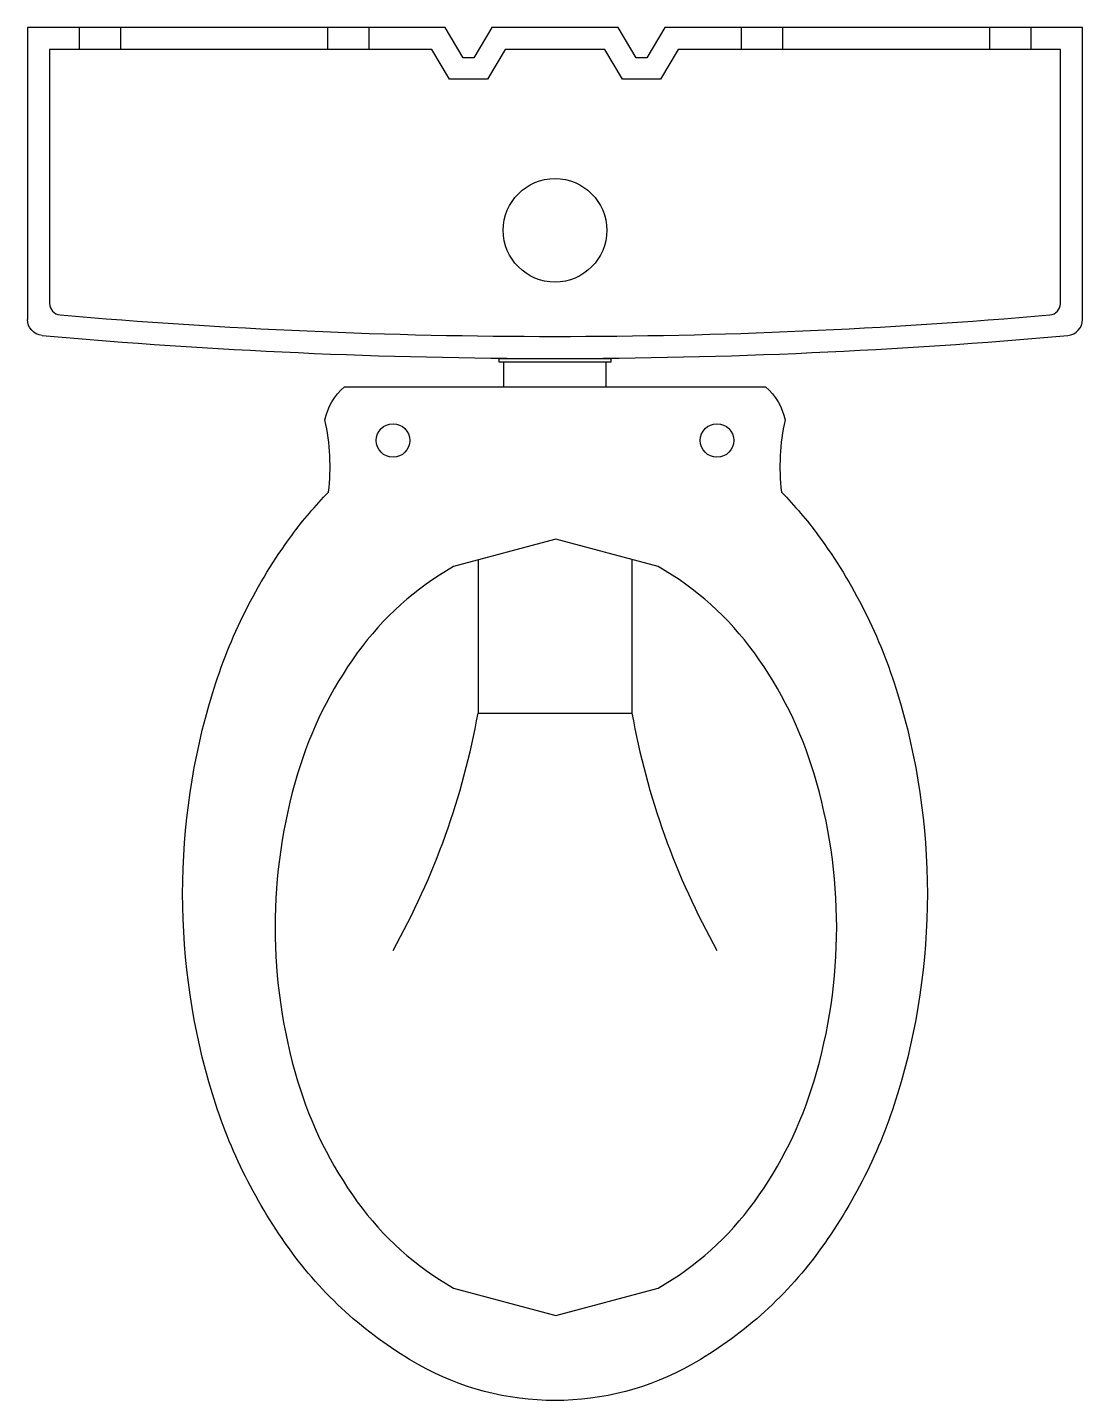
# Model space of a CAD drawing. Header units: metres. Extents: x -0.255 to 0.255, y -0.664 to 0.
import ezdxf

# ---------------------------------------------------------------- set-up
doc = ezdxf.new("R2010")
doc.units = ezdxf.units.M

msp = doc.modelspace()

# ---------------------------------------------------------------- linework, layer by layer
for p, q in [((-0.02475, -0.17397), (-0.02475, -0.1618)), ((0.02475, -0.17397), (0.02475, -0.1618))]:
    msp.add_line(p, q)
for points in [[(-0.24792, -0.14889, 0.022288), (0, -0.16, 0.022288), (0.24792, -0.14889, 0.388278), (0.255, -0.14115), (0.255, 0), (0.05312, 0), (0.04437, -0.01462), (0.03927, -0.01462), (0.03052, 0), (-0.03052, 0), (-0.03927, -0.01462), (-0.04437, -0.01462), (-0.05312, 0), (-0.255, 0), (-0.255, -0.14115)], [(0, -0.14935, 0.02159), (0.23927, -0.13896, 0.389081), (0.2443, -0.13347), (0.2443, -0.0107), (0.05954, -0.0107), (0.05096, -0.02503), (0.03268, -0.02503), (0.02411, -0.0107), (-0.02411, -0.0107), (-0.03268, -0.02503), (-0.05096, -0.02503), (-0.05954, -0.0107), (-0.2443, -0.0107), (-0.2443, -0.13347)], [(-0.24792, -0.14889, -0.388278), (-0.255, -0.14115, -0.388278)]]:
    msp.add_lwpolyline(points, format="xyb")
for points in [[(-0.23, 0), (-0.23, -0.0107)], [(-0.21, 0), (-0.21, -0.0107)], [(-0.11, 0), (-0.11, -0.0107)], [(-0.09, 0), (-0.09, -0.0107)], [(0.09, 0), (0.09, -0.0107)], [(0.11, 0), (0.11, -0.0107)], [(0.21, 0), (0.21, -0.0107)], [(0.23, 0), (0.23, -0.0107)], [(-0.03719, -0.25743), (-0.03719, -0.33148)], [(0.03719, -0.25721), (0.03719, -0.33148)], [(-0.03719, -0.33148), (0.03719, -0.33148)]]:
    msp.add_lwpolyline(points)
msp.add_lwpolyline([(0.02691, -0.16), (0.02691, -0.1618), (0, -0.1618), (-0.02691, -0.1618), (-0.02691, -0.16), (0, -0.16)], close=True)
for points in [[(-0.1018, -0.17379), (0.1018, -0.17379, -0.167003), (0.11121, -0.18974, 0.085706), (0.10947, -0.22458, -0.035259), (0.12728, -0.24555, -0.084756), (0.1656, -0.32202, -0.073988), (0.18, -0.41879, -0.073988), (0.1656, -0.51555, -0.084756), (0.12728, -0.59203, -0.106347), (0.06581, -0.64651, -0.129052), (0, -0.66379, -0.129052), (-0.06581, -0.64651, -0.106347), (-0.12728, -0.59203, -0.084756), (-0.1656, -0.51555, -0.073988), (-0.18, -0.41879, -0.073988), (-0.1656, -0.32202, -0.084756), (-0.12728, -0.24555, -0.035259), (-0.10947, -0.22458, 0.085706), (-0.11121, -0.18974, -0.167003)], [(0.00041, -0.62262), (0.04992, -0.60945, 0.106525), (0.0964, -0.56767, 0.083995), (0.12528, -0.50921, 0.072933), (0.13616, -0.43502, 0.072933), (0.12528, -0.36084, 0.083995), (0.0964, -0.30238, 0.106525), (0.04992, -0.2606), (0.00041, -0.24743), (-0.04909, -0.2606, 0.106525), (-0.09558, -0.30238, 0.083995), (-0.12446, -0.36084, 0.072933), (-0.13534, -0.43502, 0.072933), (-0.12446, -0.50921, 0.083995), (-0.09558, -0.56767, 0.106525), (-0.04909, -0.60945)]]:
    msp.add_lwpolyline(points, format="xyb", close=True)
for centre, radius in [((0, -0.09807), 0.02506), ((-0.07829, -0.19966), 0.00811), ((0.07829, -0.19966), 0.00811)]:
    msp.add_circle(centre, radius)
for centre, radius, start, end in [((-0.23879, -0.13347), 0.00551, 180, 265.04017), ((0.0006, 2.6251), 2.77445, 265.04019, 269.98759), ((-0.40077, -0.2659), 0.36945, 330.79376, 349.77569), ((0.40077, -0.2659), 0.36945, 190.22431, 209.20624)]:
    msp.add_arc(centre, radius, start, end)

doc.saveas('drawing.dxf')
